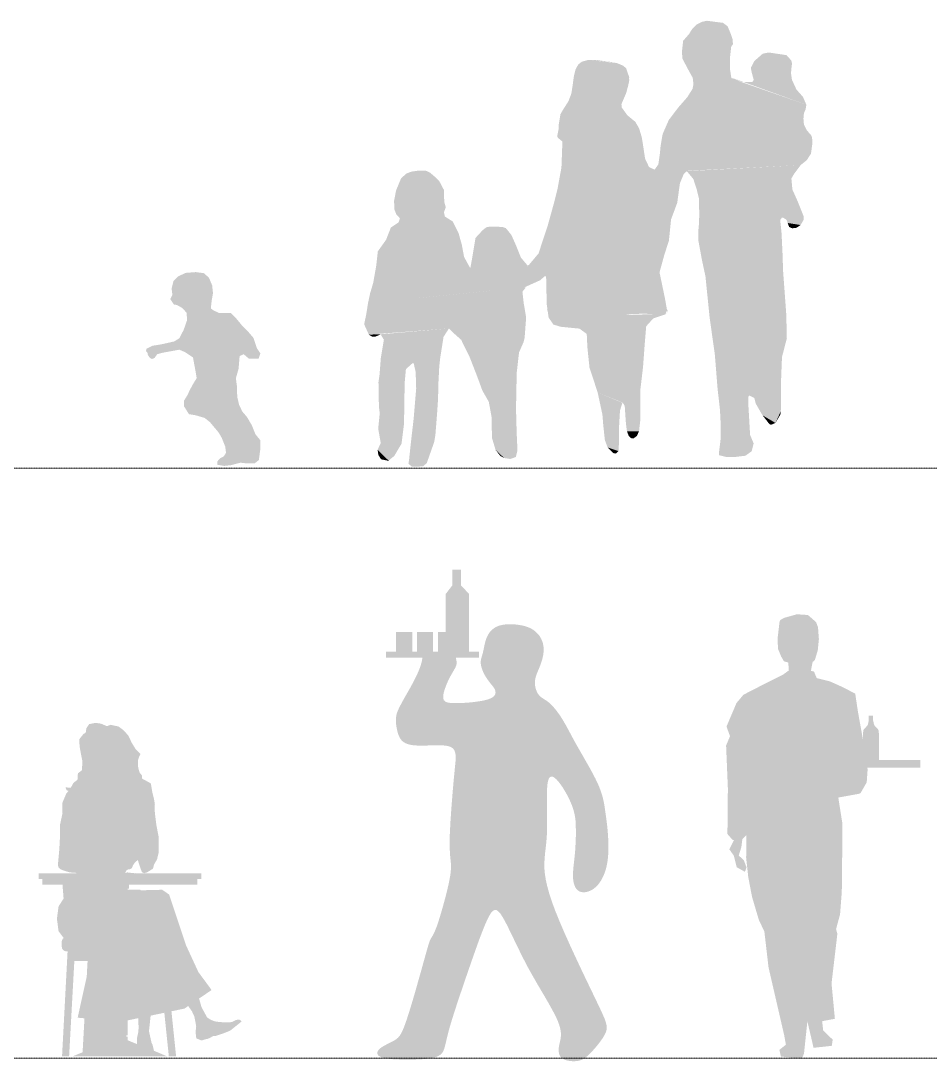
# Model space of a CAD drawing. Header units: inches. Extents: x -449 to 9267, y -5852 to 3388.
# Drawn here: x 4763 to 6605, y -1464 to 644 of the extents above; entities that cross this region are included whole.
import ezdxf

# ---------------------------------------------------------------- set-up
doc = ezdxf.new("R2010")
doc.units = ezdxf.units.IN
doc.header["$MEASUREMENT"] = 0
doc.linetypes.add('TRATTEGGIATA2', pattern=[0.375, 0.25, -0.125])
doc.layers.add('FIGURE_PERSONE', color=252, linetype='Continuous', lineweight=0)

# ---------------------------------------------------------------- blocks, each defined once
blk = doc.blocks.new('A$C30F97072')
at = {"layer": 'FIGURE_PERSONE'}
for points in [[(0.8977, 1.7858), (0.9167, 1.7714), (0.8313, 1.7943), (0.8115, 1.79)], [(0.7718, 1.7619), (0.7585, 1.7402), (0.9369, 1.7177), (0.9384, 1.698)], [(0.93, 1.7389), (0.9369, 1.7177), (0.7908, 1.7798), (0.7718, 1.7619)], [(0.8115, 1.79), (0.7908, 1.7798), (0.9167, 1.7714), (0.93, 1.7389)], [(0.7342, 1.7124), (0.7291, 1.6673), (0.9312, 1.688), (0.9258, 1.6392)], [(0.9384, 1.698), (0.9312, 1.688), (0.7585, 1.7402), (0.7342, 1.7124)], [(0.9258, 1.6392), (0.9261, 1.5961), (0.7291, 1.6673), (0.7312, 1.6388)], [(0.4888, 1.6097), (0.5005, 1.5988), (0.3181, 1.6263), (0.3038, 1.6148)], [(0.3441, 1.6333), (0.3181, 1.6263), (0.4616, 1.6211), (0.4888, 1.6097)], [(0.4513, 1.6234), (0.3805, 1.633), (0.3441, 1.6333)], [(0.7312, 1.6388), (0.7557, 1.5923), (0.9261, 1.5961), (0.932, 1.5592)], [(1.1807, 1.6197), (1.1779, 1.5973), (1.0264, 1.6293), (1.0117, 1.6014)], [(1.0605, 1.6592), (1.0264, 1.6293), (1.1776, 1.6315), (1.1807, 1.6197)], [(1.158, 1.6533), (1.1776, 1.6315), (1.0855, 1.6641), (1.0605, 1.6592)], [(0.5136, 1.5532), (0.5093, 1.5311), (0.2926, 1.5943), (0.2858, 1.5663)], [(0.3038, 1.6148), (0.2926, 1.5943), (0.5005, 1.5988), (0.5135, 1.5595)], [(0.5116, 1.5401), (0.5125, 1.5691), (0.2926, 1.5943)], [(0.932, 1.5592), (0.9468, 1.5557), (0.7557, 1.5923), (0.7734, 1.5602)], [(1.0117, 1.6014), (1.0151, 1.5829), (1.1779, 1.5973), (1.1765, 1.5788)], [(1.1765, 1.5788), (1.1802, 1.5526), (1.0151, 1.5829), (1.0237, 1.5521)], [(0.2858, 1.5663), (0.2806, 1.5277), (0.5093, 1.5311), (0.5006, 1.4979)], [(0.7734, 1.5602), (0.7763, 1.5345), (0.9468, 1.5557), (0.9683, 1.5446)], [(0.9683, 1.5446), (1.2394, 1.4498), (0.7763, 1.5345)], [(0.9743, 1.543), (0.9468, 1.5557), (1.2257, 1.4819), (1.2394, 1.4498)], [(1.199, 1.5119), (1.2257, 1.4819), (1.0177, 1.5432), (0.9743, 1.543)], [(1.0237, 1.5521), (1.0177, 1.5432), (1.1802, 1.5526), (1.199, 1.5119)], [(0.4894, 1.4717), (0.4812, 1.4526), (0.2754, 1.4948), (0.2631, 1.463)], [(0.2806, 1.5277), (0.2754, 1.4948), (0.5006, 1.4979), (0.4894, 1.4717)], [(0.7725, 1.5148), (0.7507, 1.4802), (1.2364, 1.4305), (1.2295, 1.4154)], [(1.2394, 1.4498), (1.2364, 1.4305), (0.7763, 1.5345), (0.7725, 1.5148)], [(0.2631, 1.463), (0.2452, 1.4356), (0.4812, 1.4526), (0.4813, 1.4397)], [(1.2295, 1.4154), (1.2275, 1.3925), (0.7507, 1.4802), (0.7151, 1.4397)], [(0.2308, 1.4111), (0.2236, 1.3674), (0.5055, 1.4063), (0.5379, 1.3797)], [(0.4813, 1.4397), (0.5055, 1.4063), (0.2452, 1.4356), (0.2308, 1.4111)], [(0.7151, 1.4397), (0.6754, 1.3875), (1.2275, 1.3925), (1.2295, 1.369)], [(0.5379, 1.3797), (0.5534, 1.353), (0.2236, 1.3674), (0.2229, 1.3481)], [(1.2295, 1.369), (1.2408, 1.3461), (0.6754, 1.3875), (0.65, 1.3296)], [(0.2229, 1.3481), (0.2179, 1.3228), (0.5534, 1.353), (0.564, 1.3178)], [(0.65, 1.3296), (0.6416, 1.2809), (1.2408, 1.3461), (1.2618, 1.3204)], [(1.2628, 1.3162), (1.2561, 1.3294), (0.6416, 1.2809)], [(0.564, 1.3178), (0.5684, 1.2922), (0.2179, 1.3228), (0.2191, 1.3153)], [(0.2191, 1.3153), (0.2389, 1.2985), (0.5684, 1.2922), (0.5779, 1.2288)], [(0.5779, 1.2288), (0.5943, 1.1939), (0.2389, 1.2985), (0.2349, 1.1923)], [(0.6391, 1.2528), (0.6324, 1.2053), (1.2645, 1.2933), (1.2584, 1.249)], [(1.2628, 1.3162), (1.2645, 1.2933), (0.6416, 1.2809), (0.6391, 1.2528)], [(0.6324, 1.2053), (0.6172, 1.1835), (1.2584, 1.249), (1.2412, 1.2224)], [(1.2412, 1.2224), (1.2159, 1.202), (0.6172, 1.1835)], [(0.7545, 1.1789), (0.6172, 1.1835), (1.2159, 1.202)], [(1.2159, 1.202), (1.189, 1.1657), (0.749, 1.1774), (0.7761, 1.1446)], [(-0.2813, 1.1517), (-0.2661, 1.1361), (-0.4002, 1.168), (-0.4226, 1.1484)], [(-0.3807, 1.1752), (-0.4002, 1.168), (-0.3044, 1.1712), (-0.2813, 1.1517)], [(-0.3228, 1.1799), (-0.3543, 1.179), (-0.3044, 1.1712), (-0.3807, 1.1752)], [(0.7379, 1.1687), (0.7208, 1.1273), (0.219, 1.1054), (0.2058, 1.052)], [(0.2349, 1.1923), (0.219, 1.1054), (0.5943, 1.1939), (0.6172, 1.1835)], [(0.6172, 1.1835), (0.219, 1.1054), (0.7422, 1.173)], [(0.7328, 1.1618), (0.749, 1.1774), (0.219, 1.1054)], [(0.6172, 1.1835), (0.7422, 1.173), (0.7545, 1.1789)], [(0.7761, 1.1446), (0.7898, 1.1024), (1.189, 1.1657), (1.1781, 1.1472)], [(-0.4226, 1.1484), (-0.4435, 1.0981), (-0.2661, 1.1361), (-0.247, 1.0999)], [(0.7208, 1.1273), (0.7098, 1.0473), (0.2058, 1.052), (0.1784, 0.9532)], [(1.1781, 1.1472), (1.1821, 1.1021), (0.7898, 1.1024), (0.799, 1.0641)], [(-0.247, 1.0999), (-0.2463, 1.0649), (-0.4435, 1.0981), (-0.4514, 1.0561)], [(0.799, 1.0641), (0.8002, 0.996), (1.1821, 1.1021), (1.2034, 1.0545)], [(-0.4514, 1.0561), (-0.4509, 1.0216), (-0.2463, 1.0649), (-0.2449, 1.0479)], [(-0.2449, 1.0479), (-0.2394, 1.0287), (-0.4509, 1.0216), (-0.4425, 1)], [(-0.4425, 1), (-0.4274, 0.9835), (-0.2394, 1.0287), (-0.2472, 1.0088)], [(0.1784, 0.9532), (0.1409, 0.8395), (0.7098, 1.0473), (0.6845, 0.9791)], [(1.2034, 1.0545), (1.2278, 0.9934), (0.8002, 0.996), (0.7989, 0.9607)], [(-0.4328, 0.9673), (-0.4646, 0.9463), (-0.2431, 0.9909), (-0.2113, 0.971)], [(-0.2472, 1.0088), (-0.2431, 0.9909), (-0.4274, 0.9835), (-0.4328, 0.9673)], [(1.1405, 0.9886), (1.1322, 0.9766), (0.7989, 0.9607), (0.7968, 0.9373)], [(1.1405, 0.9886), (1.1576, 0.978), (1.2278, 0.9934), (1.2287, 0.9778)], [(-0.2113, 0.971), (-0.1871, 0.9231), (-0.4646, 0.9463), (-0.4844, 0.8957)], [(0.0295, 0.9156), (0.0068, 0.9436), (-0.0881, 0.9352), (-0.0731, 0.9471)], [(0.0068, 0.9436), (-0.0057, 0.9478), (-0.0731, 0.9471), (-0.0594, 0.9494)], [(-0.0731, 0.9471), (0.0152, 0.9367), (-0.0594, 0.9494)], [(-0.0594, 0.9494), (-0.0262, 0.9492), (0.0068, 0.9436), (-0.0057, 0.9478)], [(-0.0594, 0.9494), (0.0068, 0.9436), (-0.0262, 0.9492)], [(0.6845, 0.9791), (0.6756, 0.8912), (0.1409, 0.8395), (0.1024, 0.7938)], [(0.7968, 0.9373), (0.7969, 0.8903), (1.1322, 0.9766), (1.1376, 0.9245)], [(1.2287, 0.9778), (1.2158, 0.9563), (1.1576, 0.978), (1.1629, 0.9645)], [(1.1629, 0.9645), (1.1688, 0.9484), (1.2158, 0.9563), (1.199, 0.945)], [(1.199, 0.945), (1.1814, 0.9427), (1.1688, 0.9484)], [(-0.4844, 0.8957), (-0.5183, 0.8483), (-0.1871, 0.9231), (-0.1735, 0.8743)], [(0.0688, 0.8223), (0.0496, 0.8704), (-0.1302, 0.8272), (-0.1176, 0.9033)], [(-0.1176, 0.9033), (-0.0881, 0.9352), (0.0496, 0.8704), (0.0295, 0.9156)], [(1.1376, 0.9245), (1.1415, 0.8439), (0.7969, 0.8903), (0.811, 0.8137)], [(-0.1735, 0.8743), (-0.1645, 0.8253), (-0.5183, 0.8483), (-0.5249, 0.7887)], [(0.1024, 0.7938), (0.0945, 0.787), (0.6756, 0.8912), (0.6573, 0.8354)], [(-0.5249, 0.7887), (-0.5373, 0.7185), (-0.1645, 0.8253), (-0.1399, 0.7804)], [(-0.1383, 0.782), (-0.1302, 0.8272), (0.0981, 0.7877), (0.0688, 0.8223)], [(0.6573, 0.8354), (0.6372, 0.7619), (0.0945, 0.787), (0.172, 0.7453)], [(0.811, 0.8137), (0.8256, 0.7453), (1.1415, 0.8439), (1.1441, 0.7666)], [(0.0902, 0.7896), (0.172, 0.7453), (-0.1383, 0.782), (-0.5373, 0.7185)], [(0.1472, 0.7294), (0.0827, 0.7004), (-0.5498, 0.6763), (-0.5584, 0.6362)], [(-0.5373, 0.7185), (-0.5498, 0.6763), (0.1668, 0.7463), (0.1472, 0.7294)], [(0.172, 0.7453), (0.1746, 0.6306), (0.6372, 0.7619), (0.6591, 0.6571)], [(1.1441, 0.7666), (1.1571, 0.5897), (0.8256, 0.7453), (0.8428, 0.5761)], [(-0.5584, 0.6362), (-0.5655, 0.5917), (0.0891, 0.701), (0.0749, 0.6823)], [(0.0749, 0.6823), (0.0801, 0.6357), (-0.5655, 0.5917), (-0.5743, 0.5486)], [(0.6591, 0.6571), (0.6698, 0.5967), (0.1746, 0.6306), (0.1824, 0.5763)], [(-0.5743, 0.5486), (-0.5551, 0.5064), (0.0801, 0.6357), (0.0901, 0.5773)], [(0.6705, 0.6101), (0.6698, 0.5967), (0.2018, 0.5479), (0.1759, 0.6086)], [(0.6595, 0.5889), (0.6705, 0.6101), (0.1759, 0.6086)], [(-0.2266, 0.5318), (0.0901, 0.5773), (-0.5551, 0.5064)], [(0.0901, 0.5773), (0.0839, 0.4935), (-0.2266, 0.5318)], [(0.6661, 0.5924), (0.6528, 0.5865), (0.1824, 0.5763), (0.2018, 0.5479)], [(0.2018, 0.5479), (0.2315, 0.5388), (0.6595, 0.5889), (0.6114, 0.5729)], [(0.2315, 0.5388), (0.309, 0.5311), (0.6114, 0.5729), (0.5825, 0.5408)], [(0.8428, 0.5761), (0.8641, 0.4245), (1.1571, 0.5897), (1.1594, 0.4914)], [(-0.5068, 0.508), (-0.2266, 0.5318), (-0.4934, 0.4853), (-0.2487, 0.4974)], [(-0.2266, 0.5318), (-0.2084, 0.5137), (0.0839, 0.4935), (0.0797, 0.4764)], [(0.0797, 0.4764), (0.0609, 0.4333), (-0.2084, 0.5137), (-0.1764, 0.4852)], [(0.5825, 0.5408), (0.5764, 0.4671), (0.309, 0.5311), (0.3387, 0.5091)], [(-0.5551, 0.5064), (-0.504, 0.5084), (-0.5428, 0.4988), (-0.528, 0.4985)], [(-0.2487, 0.4974), (-0.2625, 0.4104), (-0.4934, 0.4853), (-0.5061, 0.4092)], [(-0.1764, 0.4852), (-0.1416, 0.4145), (0.0609, 0.4333), (0.0518, 0.3531)], [(0.3387, 0.5091), (0.3413, 0.4541), (0.5764, 0.4671), (0.5697, 0.3748)], [(1.1594, 0.4914), (1.1395, 0.4144), (0.8641, 0.4245), (0.8751, 0.2868)], [(0.5697, 0.3748), (0.5583, 0.2783), (0.3413, 0.4541), (0.3499, 0.3718)], [(-0.3744, 0.3905), (-0.403, 0.3651), (-0.5061, 0.4092), (-0.511, 0.3439)], [(-0.2625, 0.4104), (-0.2663, 0.3754), (-0.5061, 0.4092), (-0.3693, 0.3888)], [(-0.3715, 0.3901), (-0.3631, 0.3534), (-0.2663, 0.3754), (-0.2701, 0.3007)], [(0.0518, 0.3531), (0.0493, 0.2566), (-0.1416, 0.4145), (-0.11, 0.333)], [(0.8751, 0.2868), (0.8852, 0.1969), (1.1395, 0.4144), (1.1358, 0.32)], [(-0.511, 0.3439), (-0.5156, 0.3115), (-0.403, 0.3651), (-0.4077, 0.3145)], [(-0.2701, 0.3007), (-0.2711, 0.2446), (-0.3631, 0.3534), (-0.3609, 0.2861)], [(0.3499, 0.3718), (0.3835, 0.2689), (0.5583, 0.2783), (0.5579, 0.2375)], [(-0.4077, 0.3145), (-0.4089, 0.2635), (-0.5156, 0.3115), (-0.5138, 0.2113)], [(-0.11, 0.333), (-0.0895, 0.2772), (0.0493, 0.2566), (0.0489, 0.1895)], [(1.1358, 0.32), (1.0025, 0.2588), (1.026, 0.2463)], [(1.1358, 0.32), (1.1356, 0.2596), (1.026, 0.2463), (1.0321, 0.2233)], [(-0.4089, 0.2635), (-0.4108, 0.1405), (-0.5138, 0.2113), (-0.5104, 0.1838)], [(-0.3609, 0.2861), (-0.3711, 0.163), (-0.2711, 0.2446), (-0.275, 0.1857)], [(-0.0895, 0.2772), (-0.0632, 0.2311), (0.0489, 0.1895)], [(0.4851, 0.2269), (0.475, 0.1952), (0.3835, 0.2689), (0.403, 0.1783)], [(0.5581, 0.2106), (0.3835, 0.2689), (0.486, 0.2277)], [(0.3835, 0.2689), (0.3835, 0.2689), (0.5581, 0.2106), (0.3835, 0.2689)], [(0.5579, 0.2375), (0.5581, 0.2106), (0.3835, 0.2689)], [(1.0025, 0.2588), (1.001, 0.2283), (0.8852, 0.1969), (0.8884, 0.1329)], [(1.0321, 0.2233), (1.053, 0.1866), (1.1356, 0.2596), (1.1347, 0.1926)], [(0.0489, 0.1895), (0.0512, 0.1058), (-0.0632, 0.2311), (-0.0515, 0.1677)], [(0.486, 0.2277), (0.4945, 0.2139), (0.5581, 0.2106), (0.5582, 0.1736)], [(0.5582, 0.1736), (0.5578, 0.151), (0.4945, 0.2139), (0.4995, 0.14)], [(0.8884, 0.1329), (0.8884, 0.0824), (1.001, 0.2283), (1.0087, 0.0947)], [(-0.5104, 0.1838), (-0.5167, 0.1203), (-0.4108, 0.1405), (-0.4211, 0.059)], [(-0.275, 0.1857), (-0.2822, 0.0937), (-0.3711, 0.163), (-0.3822, 0.0673)], [(0.403, 0.1783), (0.4061, 0.1385), (0.475, 0.1952), (0.4705, 0.1147)], [(1.1347, 0.1926), (1.1128, 0.1441), (1.053, 0.1866), (1.06, 0.1752)], [(1.1128, 0.1441), (1.0947, 0.1365), (1.06, 0.1752), (1.0878, 0.1395)], [(1.1347, 0.1926), (1.1328, 0.1782), (1.1128, 0.1441)], [(0.0512, 0.1058), (0.0545, 0.0303), (-0.0515, 0.1677), (-0.0502, 0.0831)], [(0.4705, 0.1147), (0.4703, 0.052), (0.4061, 0.1385), (0.4133, 0.071)], [(0.4995, 0.14), (0.5036, 0.1101), (0.5578, 0.151), (0.553, 0.1094)], [(-0.4211, 0.059), (-0.4507, 0.0089), (-0.5167, 0.1203), (-0.5063, 0.0616)], [(-0.3822, 0.0673), (-0.3902, -0.0079), (-0.2822, 0.0937), (-0.2871, 0.0656)], [(0.553, 0.1094), (0.5443, 0.091), (0.5036, 0.1101), (0.5106, 0.0914)], [(0.5106, 0.0914), (0.5192, 0.082), (0.5443, 0.091), (0.5303, 0.0803)], [(1.0087, 0.0947), (1.0234, 0.0602), (0.8884, 0.0824), (0.8816, 0.0276)], [(-0.5063, 0.0616), (-0.5193, 0.0339), (-0.4507, 0.0089), (-0.4771, -0.013)], [(-0.2871, 0.0656), (-0.3173, -0.02), (-0.3902, -0.0079), (-0.3925, -0.0238)], [(-0.0502, 0.0831), (-0.0353, 0.0337), (0.0545, 0.0303), (0.0477, 0.0044)], [(0.4118, 0.0778), (0.4243, 0.0432), (0.4703, 0.052), (0.4689, 0.0286)], [(0.4689, 0.0286), (0.4587, 0.0184), (0.4243, 0.0432), (0.447, 0.0206)], [(0.8816, 0.0276), (0.8816, 0.0117), (1.0234, 0.0602), (1.0153, 0.0281)], [(-0.4727, -0.0116), (-0.5048, -0.0051), (-0.5193, 0.0339), (-0.516, 0.0124)], [(0, 0), (-0.0353, 0.0337), (-0.0162, 0.0091)], [(0.0477, 0.0044), (0.0256, -0.0037), (-0.0353, 0.0337), (0, 0)], [(1.0153, 0.0281), (0.9895, 0.0096), (0.8816, 0.0117), (0.9469, 0.0044)], [(0.8816, 0.0117), (0.909, 0.005), (0.9469, 0.0044)], [(-0.3925, -0.0238), (-0.3775, -0.0359), (-0.3173, -0.02), (-0.3324, -0.034)]]:
    blk.add_solid(points, dxfattribs=at)

msp = doc.modelspace()

# ---------------------------------------------------------------- hatches: boundary and pattern name
at = {"layer": 'FIGURE_PERSONE'}
for points in [[(5234.3, 1.5), (5225.1, 12.3), (5210, 28), (5198.1, 42.5), (5188.4, 52.3), (5178.1, 52.3), (5164.1, 52.3), (5153.8, 57.1), (5147.9, 61.4), (5149.5, 76.6), (5152.2, 92.2), (5150.6, 107.9), (5144.1, 123.5), (5133.8, 132.7), (5117.6, 134.9), (5096.5, 133.3), (5080.9, 125.7), (5072.2, 116.5), (5068.4, 101.4), (5070.1, 89), (5065.7, 80.3), (5073.3, 69), (5078.7, 68.5), (5089.5, 62.5), (5098.7, 52.8), (5099.8, 37.7), (5092.8, 17.7), (5084.1, 1), (5073.9, -5.5), (5047.4, -11.5), (5030.1, -14.2), (5017.7, -20.1), (5016.6, -25), (5019.3, -27.7), (5020.4, -33.1), (5024.2, -38.5), (5028.5, -41.2), (5033.9, -39), (5039.3, -31.4), (5049, -28.7), (5060.3, -26.6), (5084.1, -22.3), (5095.5, -27.1), (5111.7, -37.9), (5116.5, -63.8), (5119.2, -80), (5112.7, -90.3), (5105.7, -103.3), (5100.3, -114.6), (5093.3, -125.9), (5093.8, -137.3), (5103.6, -152.9), (5117.1, -155.1), (5135.4, -160.5), (5146.2, -169.1), (5154.3, -178.9), (5163.5, -189.7), (5170, -201), (5177, -218.3), (5178.6, -231.2), (5174.3, -238.2), (5166.2, -242.6), (5160.8, -249), (5161.4, -255.5), (5174.9, -257.7), (5189.5, -256.1), (5201.3, -252.8), (5208.4, -251.2), (5222.4, -252.8), (5236.4, -252.8), (5245.1, -245.8), (5247.8, -225.8), (5247.8, -205.3), (5238.1, -193.4), (5231, -175.6), (5221.3, -158.9), (5211.6, -147.5), (5205.1, -134), (5201.3, -117.3), (5200.8, -96.8), (5198.6, -80), (5204, -61.1), (5206.2, -35.2), (5214.3, -31.4), (5224.6, -40.1), (5235.4, -40.6), (5244.6, -40.1), (5248.3, -29.8), (5240.8, -18.5)], [(5900.4, -843.6), (5895, -834.3), (5889.9, -825.4), (5885.3, -817.2), (5881.1, -809.5), (5877.3, -802.3), (5873.7, -795.6), (5870.3, -789.3), (5867, -783.3), (5863.7, -777.6), (5860.5, -772.1), (5857.2, -766.8), (5853.8, -761.7), (5850.3, -756.9), (5846.9, -752.3), (5843.4, -748.1), (5840, -744.2), (5836.7, -740.8), (5833.4, -737.8), (5830.3, -735.3), (5827.3, -733.1), (5824.4, -731.3), (5819.7, -728.3), (5815.2, -725.2), (5812.3, -721.9), (5810.3, -719.3), (5808.6, -716.2), (5807.2, -712.9), (5806, -709.3), (5805, -705.6), (5804.4, -701.7), (5804.1, -697.8), (5804.2, -693.9), (5804.7, -690.2), (5805.5, -686.4), (5806.5, -682.8), (5807.8, -679.2), (5809.2, -675.6), (5810.7, -672.1), (5812.2, -668.5), (5813.7, -665), (5815.1, -661.4), (5816.4, -657.8), (5817.6, -654.2), (5818.7, -650.6), (5819.6, -647), (5820.4, -643.4), (5821.1, -639.8), (5821.5, -636.2), (5821.8, -632.7), (5821.9, -629.2), (5821.7, -625.7), (5821.3, -622.2), (5820.7, -618.7), (5819.8, -615.3), (5818.6, -611.9), (5817.1, -608.5), (5815.3, -605.1), (5813.2, -601.8), (5810.7, -598.6), (5807.8, -595.6), (5804.6, -592.7), (5801, -590), (5797, -587.5), (5792.5, -585.3), (5787.7, -583.5), (5782.5, -581.9), (5777.1, -580.7), (5771.5, -579.7), (5765.9, -579), (5760.4, -578.6), (5755, -578.4), (5749.9, -578.5), (5745.2, -578.8), (5740.8, -579.3), (5736.7, -580.1), (5732.9, -581), (5729.4, -582.2), (5726.2, -583.6), (5723.2, -585.2), (5720.4, -587.1), (5717.9, -589.1), (5715.6, -591.3), (5713.4, -593.7), (5711.4, -596.3), (5709.7, -599.1), (5708.1, -602.1), (5706.6, -605.2), (5705.4, -608.5), (5704.2, -611.9), (5703.3, -615.5), (5702.4, -619.1), (5701.6, -622.7), (5700.9, -626.2), (5699.7, -632), (5698.8, -636), (5698, -638.8), (5697.3, -641.4), (5696.5, -643.8), (5695.9, -646.1), (5695.3, -648.3), (5694.8, -650.6), (5694.5, -652.8), (5694.4, -655.2), (5694.5, -657.8), (5694.8, -660.5), (5695.4, -663.2), (5696.1, -666.1), (5697, -669), (5698.1, -672), (5699.3, -674.9), (5700.7, -677.9), (5702.2, -680.8), (5703.9, -683.6), (5705.6, -686.4), (5707.4, -689.1), (5709.2, -691.7), (5711, -694.2), (5712.8, -696.6), (5714.6, -698.8), (5717.8, -702.8), (5720.3, -706), (5722.5, -709.5), (5724, -713), (5724.4, -716.7), (5723.6, -720.5), (5721.2, -724.1), (5718.2, -726.5), (5715.6, -728), (5712.5, -729.4), (5708.9, -730.7), (5704.9, -731.8), (5700.5, -732.9), (5695.8, -733.8), (5690.7, -734.6), (5685.3, -735.4), (5679.8, -736.1), (5674, -736.7), (5668.2, -737.2), (5662.4, -737.6), (5656.6, -738), (5651, -738.2), (5645.6, -738.3), (5640.6, -738.2), (5635.9, -738), (5629.6, -737.5), (5623.5, -735.7), (5619.7, -732.3), (5618.5, -728.1), (5618.4, -724.6), (5618.9, -720.4), (5619.9, -715.7), (5621.5, -710.5), (5623.4, -705), (5625.6, -699.4), (5628.1, -693.7), (5630.8, -688.2), (5633.5, -683), (5636.2, -678.2), (5638.8, -673.7), (5641.2, -669.6), (5643.2, -665.8), (5644.7, -662.2), (5645.6, -658.7), (5645.8, -655.4), (5644, -645.9), (5690.8, -645.9), (5690.8, -634.1), (5670.4, -634.1), (5670.4, -516.6), (5654.5, -499.8), (5654.5, -467.7), (5637, -467.7), (5637, -499.6), (5623.6, -517), (5623.6, -594.1), (5608.1, -594.1), (5608.1, -634.2), (5597.8, -634.2), (5597.8, -594.1), (5565.1, -594.1), (5565.1, -634.2), (5555.9, -634.2), (5555.9, -594.1), (5523.1, -594.1), (5523.1, -634.2), (5502.3, -634.2), (5502.3, -645.9), (5576.2, -645.9), (5575.5, -652.2), (5572.8, -662.3), (5568.7, -673.1), (5563.6, -684.3), (5557.9, -695.6), (5551.9, -706.6), (5546.1, -716.9), (5540.8, -726.1), (5536.4, -734), (5532.8, -740.7), (5529.9, -746.3), (5527.6, -751.1), (5525.9, -755.2), (5524.6, -758.8), (5523.8, -762.1), (5523.2, -765.3), (5522.8, -768.5), (5522.7, -771.8), (5522.7, -775.1), (5522.9, -778.5), (5523.2, -781.9), (5523.6, -785.3), (5524.2, -788.7), (5524.9, -792.1), (5525.7, -795.4), (5526.6, -798.7), (5527.6, -801.9), (5528.9, -805), (5530.3, -808), (5531.9, -810.7), (5533.9, -813.2), (5536.1, -815.4), (5538.6, -817.4), (5541.5, -819.1), (5544.6, -820.5), (5548.1, -821.6), (5551.9, -822.6), (5556, -823.3), (5560.4, -823.8), (5565.1, -824.1), (5570.1, -824.3), (5575.3, -824.3), (5580.7, -824.2), (5586.2, -824.1), (5591.8, -823.9), (5597.4, -823.8), (5602.9, -823.7), (5608.3, -823.6), (5613.5, -823.7), (5618.5, -823.9), (5623.1, -824.3), (5627.4, -825.1), (5631.3, -826.2), (5634.7, -827.6), (5637.6, -829.6), (5639.9, -832.1), (5641.6, -835.1), (5642.8, -838.7), (5643.4, -842.8), (5643.7, -847.2), (5643.6, -851.9), (5643.3, -857), (5642.8, -862.2), (5642.3, -867.5), (5641.7, -873), (5641.2, -878.6), (5640.6, -884.4), (5640, -890.6), (5639.4, -897.2), (5638.8, -904.3), (5638.1, -912), (5637.4, -920.4), (5636.7, -929.5), (5635.9, -939.2), (5635.1, -949.3), (5634.4, -959.6), (5633.7, -970), (5633, -980.2), (5632.5, -990), (5632, -999.3), (5631.7, -1007.9), (5631.6, -1015.8), (5631.5, -1023), (5631.6, -1029.7), (5631.8, -1035.8), (5632, -1041.3), (5632.4, -1046.4), (5632.8, -1051.1), (5633.3, -1055.4), (5633.7, -1059.6), (5634.1, -1063.9), (5634.2, -1068.5), (5634.1, -1073.7), (5633.7, -1079.7), (5632.8, -1086.8), (5631.3, -1095.2), (5629.3, -1105), (5626.8, -1116), (5623.9, -1127.7), (5620.7, -1139.8), (5617.4, -1151.7), (5614.1, -1163.2), (5610.9, -1173.8), (5607.9, -1183.1), (5605.3, -1190.8), (5602.9, -1196.9), (5600.9, -1201.8), (5599, -1205.6), (5597.5, -1208.6), (5596.1, -1210.9), (5594.9, -1212.8), (5593.8, -1214.5), (5592.8, -1216.2), (5591.9, -1218.2), (5590.9, -1220.8), (5589.6, -1224.4), (5588.1, -1229.3), (5586.2, -1235.8), (5583.9, -1244.1), (5580.9, -1254.7), (5577.3, -1267.6), (5573.2, -1282.5), (5568.6, -1298.6), (5563.9, -1315.4), (5559, -1332.3), (5554.2, -1348.5), (5549.6, -1363.6), (5545.3, -1376.9), (5541.6, -1387.9), (5538.2, -1396.7), (5535.1, -1403.7), (5530.8, -1411.6), (5526.4, -1416.5), (5523.3, -1419), (5520, -1421.2), (5516.4, -1423.3), (5512.5, -1425.3), (5508.5, -1427.3), (5504.4, -1429.3), (5500.5, -1431.4), (5496.7, -1433.5), (5493.3, -1435.7), (5490.3, -1438), (5487.9, -1440.4), (5486.1, -1442.9), (5485.1, -1445.5), (5484.9, -1448), (5485.8, -1450.3), (5487.7, -1452.6), (5490.9, -1454.5), (5495.4, -1456.3), (5501.3, -1457.6), (5508.4, -1458.7), (5516.4, -1459.5), (5525.1, -1460), (5534.3, -1460.3), (5543.7, -1460.4), (5553.1, -1460.4), (5562.2, -1460.2), (5570.7, -1459.8), (5578.8, -1459.3), (5586.2, -1458.6), (5593, -1457.7), (5599, -1456.4), (5604.4, -1454.8), (5609, -1452.8), (5612.8, -1450.4), (5615.8, -1447.5), (5618.1, -1444), (5620, -1439.8), (5621.6, -1434.7), (5623.1, -1428.7), (5624.8, -1421.6), (5626.7, -1413.3), (5629.1, -1403.7), (5632.2, -1392.7), (5635.9, -1380.4), (5640.1, -1367), (5644.7, -1352.7), (5649.7, -1337.6), (5655, -1321.8), (5660.5, -1305.7), (5666.1, -1289.2), (5671.8, -1272.7), (5677.5, -1256.3), (5683.1, -1240.4), (5688.5, -1225.1), (5693.8, -1210.8), (5698.9, -1197.7), (5703.6, -1186.1), (5708, -1176.3), (5712, -1168.4), (5715.8, -1162.6), (5719.3, -1158.9), (5722.8, -1157.1), (5726.3, -1157.4), (5729.9, -1159.8), (5733.9, -1164.2), (5738.2, -1170.7), (5743, -1179.1), (5748.4, -1189.4), (5754.1, -1201.2), (5760.4, -1214.2), (5767.2, -1228.3), (5774.4, -1243), (5782, -1258.2), (5790.1, -1273.7), (5798.6, -1289), (5807.3, -1304.2), (5815.9, -1318.9), (5824.3, -1333.1), (5832.1, -1346.6), (5839.1, -1359.2), (5845.2, -1370.7), (5850, -1381), (5853.4, -1390.1), (5855.5, -1397.9), (5856.6, -1404.7), (5856.9, -1410.6), (5856.5, -1415.8), (5855.7, -1420.5), (5854.7, -1424.8), (5853.7, -1429), (5852.9, -1433.1), (5852.4, -1437.1), (5852.2, -1441), (5852.4, -1444.7), (5853, -1448.2), (5854.1, -1451.4), (5855.8, -1454.3), (5858, -1456.7), (5860.9, -1458.8), (5864.3, -1460.5), (5868, -1461.8), (5872.1, -1462.7), (5876.3, -1463.3), (5880.5, -1463.6), (5884.6, -1463.6), (5888.5, -1463.3), (5892.1, -1462.8), (5895.4, -1462.1), (5898.6, -1460.9), (5901.7, -1459.4), (5904.9, -1457.5), (5908.2, -1455), (5911.7, -1451.9), (5915.5, -1448.2), (5919.7, -1443.9), (5924.2, -1439), (5928.7, -1433.7), (5933.2, -1428.2), (5937.4, -1422.6), (5941.3, -1416.9), (5944.6, -1411.5), (5947.2, -1406.4), (5948.9, -1401.6), (5949.7, -1396.8), (5949.4, -1391.4), (5947.9, -1385.1), (5945.1, -1377.2), (5940.9, -1367.4), (5935.2, -1355.1), (5927.9, -1339.9), (5919, -1321.4), (5908.8, -1300.2), (5897.8, -1277.1), (5886.4, -1252.8), (5875, -1228.1), (5864.1, -1203.7), (5854.1, -1180.4), (5845.4, -1159), (5838.4, -1140), (5833, -1123.3), (5829, -1108.7), (5826.2, -1096), (5824.4, -1084.8), (5823.5, -1074.9), (5823.3, -1066), (5823.5, -1057.9), (5824, -1050.4), (5824.6, -1043.1), (5825.5, -1035.9), (5826.3, -1028.4), (5827.2, -1020.5), (5827.9, -1011.9), (5828.5, -1002.3), (5828.8, -991.5), (5828.9, -979.3), (5828.7, -966.2), (5828.5, -952.7), (5828.3, -939.2), (5828.3, -926.4), (5828.6, -914.6), (5829.3, -904.5), (5830.5, -896.5), (5832.4, -891), (5834.8, -887.9), (5837.7, -886.9), (5841, -887.6), (5844.6, -889.9), (5848.4, -893.4), (5852.2, -897.8), (5856.1, -902.8), (5859.9, -908.3), (5863.5, -914.1), (5867, -920), (5870.3, -926.1), (5873.4, -932.2), (5876.1, -938.2), (5878.6, -944.1), (5880.7, -949.8), (5882.4, -955.3), (5883.8, -960.5), (5884.9, -965.6), (5885.7, -970.6), (5886.3, -975.6), (5886.7, -980.7), (5886.9, -986), (5887, -991.5), (5887.1, -997.3), (5887.1, -1003.4), (5887, -1009.7), (5886.8, -1016.2), (5886.5, -1022.9), (5886.1, -1029.6), (5885.7, -1036.5), (5885.1, -1043.3), (5884.4, -1050.2), (5883.7, -1056.9), (5882.9, -1063.6), (5882.2, -1070.1), (5881.7, -1076.3), (5881.3, -1082.4), (5881.2, -1088.1), (5881.4, -1093.5), (5882, -1098.5), (5882.9, -1103.1), (5884.2, -1107.2), (5885.8, -1110.9), (5887.8, -1114.1), (5890.2, -1116.7), (5892.9, -1118.8), (5896, -1120.3), (5899.5, -1121.1), (5903.2, -1121.4), (5907.2, -1121.1), (5911.3, -1120.1), (5915.5, -1118.6), (5919.7, -1116.5), (5923.8, -1113.8), (5927.7, -1110.5), (5931.4, -1106.7), (5934.9, -1102.3), (5938.1, -1097.5), (5941, -1092.1), (5943.7, -1086.4), (5946, -1080.3), (5948, -1073.9), (5949.6, -1067.2), (5950.9, -1060.2), (5951.8, -1053.1), (5952.5, -1045.7), (5952.9, -1038.3), (5953, -1030.8), (5952.9, -1023.3), (5952.7, -1015.9), (5952.3, -1008.5), (5951.8, -1001.3), (5951.2, -994.2), (5950.5, -987.2), (5949.7, -980.4), (5948.9, -973.7), (5948, -967.2), (5947.1, -960.7), (5946.2, -954.5), (5945.3, -948.3), (5944.3, -942.2), (5943.1, -936), (5941.6, -929.6), (5939.7, -923), (5937.4, -916), (5934.6, -908.5), (5931.1, -900.4), (5926.9, -891.7), (5922.2, -882.5), (5917, -872.9), (5911.5, -863.1), (5905.9, -853.3)]]:
    msp.add_hatch(color=256, dxfattribs=at).paths.add_polyline_path(points)
h = msp.add_hatch(color=256, dxfattribs=at)
edge = h.paths.add_edge_path()
edge.add_line((6477.3, -868.8), (6584.5, -868.8))
edge.add_line((6584.5, -868.8), (6584.5, -853.4))
edge.add_line((6584.5, -853.4), (6501.1, -853.4))
edge.add_line((6501.1, -853.4), (6501.1, -804.3))
edge.add_line((6501.1, -804.3), (6500.2, -794.2))
edge.add_arc((6495.2, -794.6), 5, 4.8272, 42.4911)
edge.add_line((6498.9, -791.2), (6491.9, -783.6))
edge.add_arc((6495.6, -780.2), 5, 191.3025, 222.4911, ccw=False)
edge.add_line((6490.7, -781.2), (6489.1, -773.4))
edge.add_line((6489.1, -773.4), (6489.1, -763.4))
edge.add_line((6489.1, -763.4), (6480.2, -763.4))
edge.add_line((6480.2, -763.4), (6480.2, -773.4))
edge.add_line((6480.2, -773.4), (6478.6, -781.2))
edge.add_arc((6473.7, -780.2), 5, 317.5089, 348.6975, ccw=False)
edge.add_line((6477.4, -783.6), (6470.4, -791.2))
edge.add_arc((6474.1, -794.6), 5, 137.5089, 175.1728)
edge.add_line((6469.1, -794.2), (6468.2, -804.3))
edge.add_line((6468.2, -804.3), (6468.2, -810.8))
edge.add_line((6468.2, -810.8), (6458.1, -754.6))
edge.add_line((6458.1, -754.6), (6452.8, -719))
edge.add_line((6452.8, -719), (6426.3, -705.3))
edge.add_line((6426.3, -705.3), (6401, -694))
edge.add_line((6401, -694), (6374.8, -687.6))
edge.add_line((6374.8, -687.6), (6369.3, -674.3))
edge.add_line((6369.3, -674.3), (6363.1, -672.7))
edge.add_line((6363.1, -672.7), (6366.5, -654.7))
edge.add_line((6366.5, -654.7), (6369.3, -652.9))
edge.add_arc((6366.4, -648.7), 5, 304.1325, 343.0833)
edge.add_line((6371.2, -650.2), (6376.9, -631.5))
edge.add_line((6376.9, -631.5), (6379.2, -608.6))
edge.add_line((6379.2, -608.6), (6377.4, -584.6))
edge.add_line((6377.4, -584.6), (6373.5, -574))
edge.add_line((6373.5, -574), (6358.2, -560.8))
edge.add_arc((6355, -564.6), 5, 49.0749, 86.0981)
edge.add_line((6355.3, -559.6), (6334.6, -558.2))
edge.add_line((6334.6, -558.2), (6309, -565.5))
edge.add_line((6309, -565.5), (6302.2, -569.2))
edge.add_arc((6304.6, -573.6), 5, 119.0034, 173.251)
edge.add_line((6299.6, -573), (6295.4, -608.6))
edge.add_line((6295.4, -608.6), (6296.6, -628.7))
edge.add_line((6296.6, -628.7), (6302.9, -644.1))
edge.add_line((6302.9, -644.1), (6307.4, -651.7))
edge.add_arc((6311.7, -649.2), 5, 210.613, 252.8132)
edge.add_line((6310.2, -654), (6317.2, -656.1))
edge.add_line((6317.2, -656.1), (6318.4, -671.9))
edge.add_line((6318.4, -671.9), (6306.4, -680.7))
edge.add_line((6306.4, -680.7), (6273.7, -696.9))
edge.add_line((6273.7, -696.9), (6226.5, -721.2))
edge.add_line((6226.5, -721.2), (6212.4, -737.9))
edge.add_line((6212.4, -737.9), (6192.1, -785.7))
edge.add_line((6192.1, -785.7), (6199.2, -805.2))
edge.add_line((6199.2, -805.2), (6191.3, -824.1))
edge.add_line((6191.3, -824.1), (6194.9, -911.1))
edge.add_line((6194.9, -911.1), (6194, -1003.4))
edge.add_line((6194, -1003.4), (6204.4, -1015.3))
edge.add_line((6204.4, -1015.3), (6207.3, -1015.7))
edge.add_line((6207.3, -1015.7), (6197.8, -1034.2))
edge.add_line((6197.8, -1034.2), (6207, -1047.4))
edge.add_line((6207, -1047.4), (6212.9, -1070.7))
edge.add_line((6212.9, -1070.7), (6229.4, -1079.9))
edge.add_line((6229.4, -1079.9), (6232.7, -1071.1))
edge.add_line((6232.7, -1071.1), (6227.2, -1056.4))
edge.add_line((6227.2, -1056.4), (6216.9, -1047))
edge.add_line((6216.9, -1047), (6222.3, -1029.4))
edge.add_line((6222.3, -1029.4), (6224.3, -1013.4))
edge.add_line((6224.3, -1013.4), (6232.4, -1005.3))
edge.add_line((6232.4, -1005.3), (6231.9, -1051.3))
edge.add_line((6231.9, -1051.3), (6236.2, -1090.8))
edge.add_line((6236.2, -1090.8), (6243.9, -1131))
edge.add_line((6243.9, -1131), (6257.5, -1177))
edge.add_line((6257.5, -1177), (6268.8, -1201))
edge.add_line((6268.8, -1201), (6277.2, -1273.3))
edge.add_line((6277.2, -1273.3), (6309.1, -1411.8))
edge.add_line((6309.1, -1411.8), (6312.4, -1430.2))
edge.add_line((6312.4, -1430.2), (6299.2, -1440.6))
edge.add_line((6299.2, -1440.6), (6302.3, -1454.1))
edge.add_line((6302.3, -1454.1), (6344.5, -1458.5))
edge.add_line((6344.5, -1458.5), (6349, -1448.4))
edge.add_line((6349, -1448.4), (6355.9, -1382.8))
edge.add_line((6355.9, -1382.8), (6365.3, -1423))
edge.add_line((6365.3, -1423), (6368.3, -1436.5))
edge.add_line((6368.3, -1436.5), (6405.3, -1432.4))
edge.add_line((6405.3, -1432.4), (6407.2, -1420))
edge.add_line((6407.2, -1420), (6387.8, -1401))
edge.add_line((6387.8, -1401), (6385.8, -1382.5))
edge.add_line((6385.8, -1382.5), (6411.6, -1377.7))
edge.add_line((6411.6, -1377.7), (6404.8, -1306.2))
edge.add_line((6404.8, -1306.2), (6412.1, -1244.1))
edge.add_line((6412.1, -1244.1), (6416.6, -1205.5))
edge.add_line((6416.6, -1205.5), (6414, -1195.9))
edge.add_line((6414, -1195.9), (6422.1, -1166))
edge.add_line((6422.1, -1166), (6425.6, -1119.9))
edge.add_line((6425.6, -1119.9), (6426.3, -1054.2))
edge.add_line((6426.3, -1054.2), (6427, -983.6))
edge.add_line((6427, -983.6), (6418.5, -929.5))
edge.add_line((6418.5, -929.5), (6460.7, -921.8))
edge.add_arc((6459.8, -916.9), 5, 280.3267, 330.1856)
edge.add_line((6464.2, -919.4), (6475.5, -899.6))
edge.add_arc((6471.2, -897.1), 5, 330.1856, 355.9185)
edge.add_line((6476.1, -897.5), (6477.9, -872.6))
edge.add_line((6477.9, -872.6), (6477.3, -868.8))
edge.add_line((6477.3, -868.8), (6477.3, -868.8))
h = msp.add_hatch(color=256, dxfattribs=at)
edge = h.paths.add_edge_path()
edge.add_line((5032.6, -1442.4), (5031.4, -1436.8))
edge.add_line((5031.4, -1436.8), (5029.9, -1430.5))
edge.add_line((5029.9, -1430.5), (5027.7, -1425.8))
edge.add_line((5027.7, -1425.8), (5022.6, -1403))
edge.add_line((5022.6, -1403), (5026, -1371.3))
edge.add_line((5026, -1371.3), (5029.7, -1370.5))
edge.add_line((5029.7, -1370.5), (5053.7, -1365.5))
edge.add_line((5053.7, -1365.5), (5062.8, -1453.4))
edge.add_line((5062.8, -1453.4), (5077.5, -1453.4))
edge.add_line((5077.5, -1453.4), (5068.1, -1362.5))
edge.add_line((5068.1, -1362.5), (5094.4, -1357))
edge.add_line((5094.4, -1357), (5102, -1351.8))
edge.add_line((5102, -1351.8), (5109.5, -1362.3))
edge.add_line((5109.5, -1362.3), (5114.5, -1373))
edge.add_line((5114.5, -1373), (5118.2, -1392.3))
edge.add_line((5118.2, -1392.3), (5117.1, -1404.3))
edge.add_line((5117.1, -1404.3), (5117.9, -1414.6))
edge.add_line((5117.9, -1414.6), (5118.8, -1417.5))
edge.add_line((5118.8, -1417.5), (5129, -1421.6))
edge.add_line((5129, -1421.6), (5137.5, -1419.1))
edge.add_line((5137.5, -1419.1), (5141.5, -1418.2))
edge.add_line((5141.5, -1418.2), (5146.2, -1416.3))
edge.add_line((5146.2, -1416.3), (5152.3, -1412.7))
edge.add_line((5152.3, -1412.7), (5156.8, -1412.8))
edge.add_line((5156.8, -1412.8), (5173.1, -1407.3))
edge.add_line((5173.1, -1407.3), (5187.4, -1401.5))
edge.add_line((5187.4, -1401.5), (5210.2, -1383.1))
edge.add_line((5210.2, -1383.1), (5209.4, -1382))
edge.add_line((5209.4, -1382), (5208.2, -1381))
edge.add_line((5208.2, -1381), (5206.4, -1379.8))
edge.add_line((5206.4, -1379.8), (5202.9, -1379.2))
edge.add_line((5202.9, -1379.2), (5198.4, -1380.4))
edge.add_line((5198.4, -1380.4), (5195.7, -1381.6))
edge.add_line((5195.7, -1381.6), (5190.4, -1384.2))
edge.add_line((5190.4, -1384.2), (5185.6, -1384.9))
edge.add_line((5185.6, -1384.9), (5181.9, -1384.9))
edge.add_line((5181.9, -1384.9), (5176.2, -1384.9))
edge.add_line((5176.2, -1384.9), (5172.4, -1384.8))
edge.add_line((5172.4, -1384.8), (5167.5, -1384.2))
edge.add_line((5167.5, -1384.2), (5164, -1384))
edge.add_line((5164, -1384), (5159.2, -1383.6))
edge.add_line((5159.2, -1383.6), (5154.7, -1382.4))
edge.add_line((5154.7, -1382.4), (5151.3, -1381.1))
edge.add_line((5151.3, -1381.1), (5148.7, -1380))
edge.add_line((5148.7, -1380), (5144.9, -1378))
edge.add_line((5144.9, -1378), (5143.2, -1376.7))
edge.add_line((5143.2, -1376.7), (5141.6, -1375.7))
edge.add_line((5141.6, -1375.7), (5140.1, -1374.5))
edge.add_line((5140.1, -1374.5), (5129.1, -1354.3))
edge.add_line((5129.1, -1354.3), (5124, -1336.7))
edge.add_line((5124, -1336.7), (5149.1, -1319.6))
edge.add_line((5149.1, -1319.6), (5146.4, -1315.2))
edge.add_line((5146.4, -1315.2), (5122.7, -1283.1))
edge.add_line((5122.7, -1283.1), (5098.1, -1229.8))
edge.add_line((5098.1, -1229.8), (5063.5, -1126))
edge.add_line((5063.5, -1126), (5049.5, -1116.4))
edge.add_line((5049.5, -1116.4), (5034.9, -1116.5))
edge.add_line((5034.9, -1116.5), (5006.1, -1117.5))
edge.add_line((5006.1, -1117.5), (5004.6, -1115.8))
edge.add_line((5004.6, -1115.8), (4979.4, -1115.8))
edge.add_line((4979.4, -1115.8), (4979.4, -1113.8))
edge.add_line((4979.4, -1113.8), (4982, -1113.8))
edge.add_line((4982, -1113.8), (4982, -1106))
edge.add_line((4982, -1106), (5120.7, -1106))
edge.add_line((5120.7, -1106), (5120.7, -1094.5))
edge.add_line((5120.7, -1094.5), (5128.5, -1094.5))
edge.add_line((5128.5, -1094.5), (5128.5, -1083.1))
edge.add_line((5128.5, -1083.1), (5001.3, -1083.1))
edge.add_arc((5001.3, -950.9), 132.1, 261.7735, 270, ccw=False)
edge.add_line((4982.4, -1081.7), (4978.9, -1081.2))
edge.add_line((4978.9, -1081.2), (4973.4, -1082.6))
edge.add_line((4973.4, -1082.6), (4974.8, -1081.3))
edge.add_line((4974.8, -1081.3), (4977.2, -1076.7))
edge.add_line((4977.2, -1076.7), (4980.3, -1075))
edge.add_line((4980.3, -1075), (4983.4, -1075))
edge.add_line((4983.4, -1075), (4987.4, -1072.9))
edge.add_line((4987.4, -1072.9), (4989.5, -1068.8))
edge.add_line((4989.5, -1068.8), (4990.7, -1066))
edge.add_line((4990.7, -1066), (4993.4, -1062.1))
edge.add_line((4993.4, -1062.1), (4996.5, -1059))
edge.add_line((4996.5, -1059), (5000, -1056))
edge.add_line((5000, -1056), (5004.6, -1070.6))
edge.add_line((5004.6, -1070.6), (5008.2, -1080.4))
edge.add_line((5008.2, -1080.4), (5012.6, -1082.8))
edge.add_line((5012.6, -1082.8), (5018.8, -1081))
edge.add_line((5018.8, -1081), (5030.8, -1073.6))
edge.add_line((5030.8, -1073.6), (5032.9, -1065.3))
edge.add_line((5032.9, -1065.3), (5039, -1054.5))
edge.add_line((5039, -1054.5), (5042.2, -1041.1))
edge.add_line((5042.2, -1041.1), (5042.1, -1008.8))
edge.add_line((5042.1, -1008.8), (5037.6, -985.1))
edge.add_line((5037.6, -985.1), (5034.8, -962.9))
edge.add_line((5034.8, -962.9), (5034, -953))
edge.add_line((5034, -953), (5034.5, -942.6))
edge.add_line((5034.5, -942.6), (5032.9, -933))
edge.add_line((5032.9, -933), (5029.7, -920.3))
edge.add_line((5029.7, -920.3), (5026.3, -900.8))
edge.add_line((5026.3, -900.8), (5008.7, -891.1))
edge.add_line((5008.7, -891.1), (5008.6, -884.9))
edge.add_line((5008.6, -884.9), (5003.6, -878.8))
edge.add_line((5003.6, -878.8), (5000.8, -868.9))
edge.add_line((5000.8, -868.9), (5000.1, -855.2))
edge.add_line((5000.1, -855.2), (5002.1, -848.3))
edge.add_line((5002.1, -848.3), (5005.4, -841.3))
edge.add_line((5005.4, -841.3), (4995.7, -831.5))
edge.add_line((4995.7, -831.5), (4987.9, -818.9))
edge.add_line((4987.9, -818.9), (4980.8, -804))
edge.add_line((4980.8, -804), (4971.4, -793.4))
edge.add_line((4971.4, -793.4), (4961.3, -785.7))
edge.add_line((4961.3, -785.7), (4944.7, -782.1))
edge.add_line((4944.7, -782.1), (4937.6, -785))
edge.add_line((4937.6, -785), (4925.2, -779.7))
edge.add_line((4925.2, -779.7), (4914.4, -778.2))
edge.add_line((4914.4, -778.2), (4901.4, -780.8))
edge.add_line((4901.4, -780.8), (4895.8, -789.1))
edge.add_line((4895.8, -789.1), (4894.5, -798.1))
edge.add_line((4894.5, -798.1), (4889.8, -800.9))
edge.add_line((4889.8, -800.9), (4881.3, -811.7))
edge.add_line((4881.3, -811.7), (4882.2, -826.4))
edge.add_line((4882.2, -826.4), (4885.2, -842.9))
edge.add_line((4885.2, -842.9), (4887.9, -856.3))
edge.add_line((4887.9, -856.3), (4886.8, -874.1))
edge.add_line((4886.8, -874.1), (4878.7, -880.5))
edge.add_line((4878.7, -880.5), (4877.8, -893.5))
edge.add_line((4877.8, -893.5), (4870, -899.4))
edge.add_line((4870, -899.4), (4864.4, -909.4))
edge.add_line((4864.4, -909.4), (4853.6, -909))
edge.add_line((4853.6, -909), (4855.8, -914.8))
edge.add_line((4855.8, -914.8), (4859.8, -916))
edge.add_line((4859.8, -916), (4855.2, -921.3))
edge.add_line((4855.2, -921.3), (4847.2, -940.3))
edge.add_line((4847.2, -940.3), (4847.5, -961.3))
edge.add_line((4847.5, -961.3), (4842.4, -985.1))
edge.add_line((4842.4, -985.1), (4842.7, -1002.6))
edge.add_line((4842.7, -1002.6), (4841.1, -1033.9))
edge.add_line((4841.1, -1033.9), (4838.2, -1065.9))
edge.add_line((4838.2, -1065.9), (4839.6, -1071.4))
edge.add_line((4839.6, -1071.4), (4843.5, -1074.8))
edge.add_line((4843.5, -1074.8), (4849.3, -1077.1))
edge.add_line((4849.3, -1077.1), (4861.5, -1081))
edge.add_line((4861.5, -1081), (4875.4, -1082.1))
edge.add_line((4875.4, -1082.1), (4875, -1083.1))
edge.add_line((4875, -1083.1), (4799.1, -1083.1))
edge.add_line((4799.1, -1083.1), (4799.1, -1094.5))
edge.add_line((4799.1, -1094.5), (4806.9, -1094.5))
edge.add_line((4806.9, -1094.5), (4806.9, -1106))
edge.add_line((4806.9, -1106), (4847.5, -1106))
edge.add_line((4847.5, -1106), (4849.7, -1134))
edge.add_line((4849.7, -1134), (4839.5, -1150.1))
edge.add_line((4839.5, -1150.1), (4836.2, -1174.9))
edge.add_line((4836.2, -1174.9), (4839.5, -1200.3))
edge.add_line((4839.5, -1200.3), (4849.9, -1214))
edge.add_arc((4855.6, -1221.8), 9.65, 126.0713, 180)
edge.add_line((4846, -1221.8), (4846, -1231.5))
edge.add_arc((4855.6, -1231.5), 9.65, 180, 270)
edge.add_line((4855.6, -1241.1), (4857.8, -1241.1))
edge.add_line((4857.8, -1241.1), (4846.6, -1453.4))
edge.add_line((4846.6, -1453.4), (4860.9, -1453.4))
edge.add_line((4860.9, -1453.4), (4871.5, -1260.4))
edge.add_line((4871.5, -1260.4), (4898.3, -1260.4))
edge.add_line((4898.3, -1260.4), (4896.6, -1292.1))
edge.add_line((4896.6, -1292.1), (4878.2, -1375.4))
edge.add_line((4878.2, -1375.4), (4892, -1376.7))
edge.add_line((4892, -1376.7), (4888.2, -1445.5))
edge.add_line((4888.2, -1445.5), (4868.9, -1453.4))
edge.add_line((4868.9, -1453.4), (5058.6, -1453.4))
edge.add_line((5058.6, -1453.4), (5032.6, -1442.4))
h.paths.add_polyline_path([(4979.4, -1380.9), (5000.7, -1376.5), (5001.7, -1396.5), (5001.2, -1400.6), (5001.1, -1404.3), (4999, -1413.8), (4998, -1419.3), (4998.6, -1423), (4998.2, -1428.8), (4979.4, -1421.2), (4979.4, -1413.7), (4976.8, -1413.7), (4976.8, -1411.1), (4979.4, -1411.1)], flags=16)

# ---------------------------------------------------------------- linework, layer by layer
at = {"layer": 'FIGURE_PERSONE', "color": 252, "linetype": 'TRATTEGGIATA2'}
for p, q in [((2956.5, -262.2), (9224.7, -262.2)), ((2956.5, -1457.4), (9224.7, -1457.4))]:
    msp.add_line(p, q, dxfattribs=at)

# ---------------------------------------------------------------- block references
at = {"layer": 'FIGURE_PERSONE', "xscale": 493.6946936929826, "yscale": 493.6946936929826, "zscale": 493.6946936929826}
msp.add_blockref('A$C30F97072', (5741.9, -241.8), dxfattribs=at)

doc.saveas('drawing.dxf')
